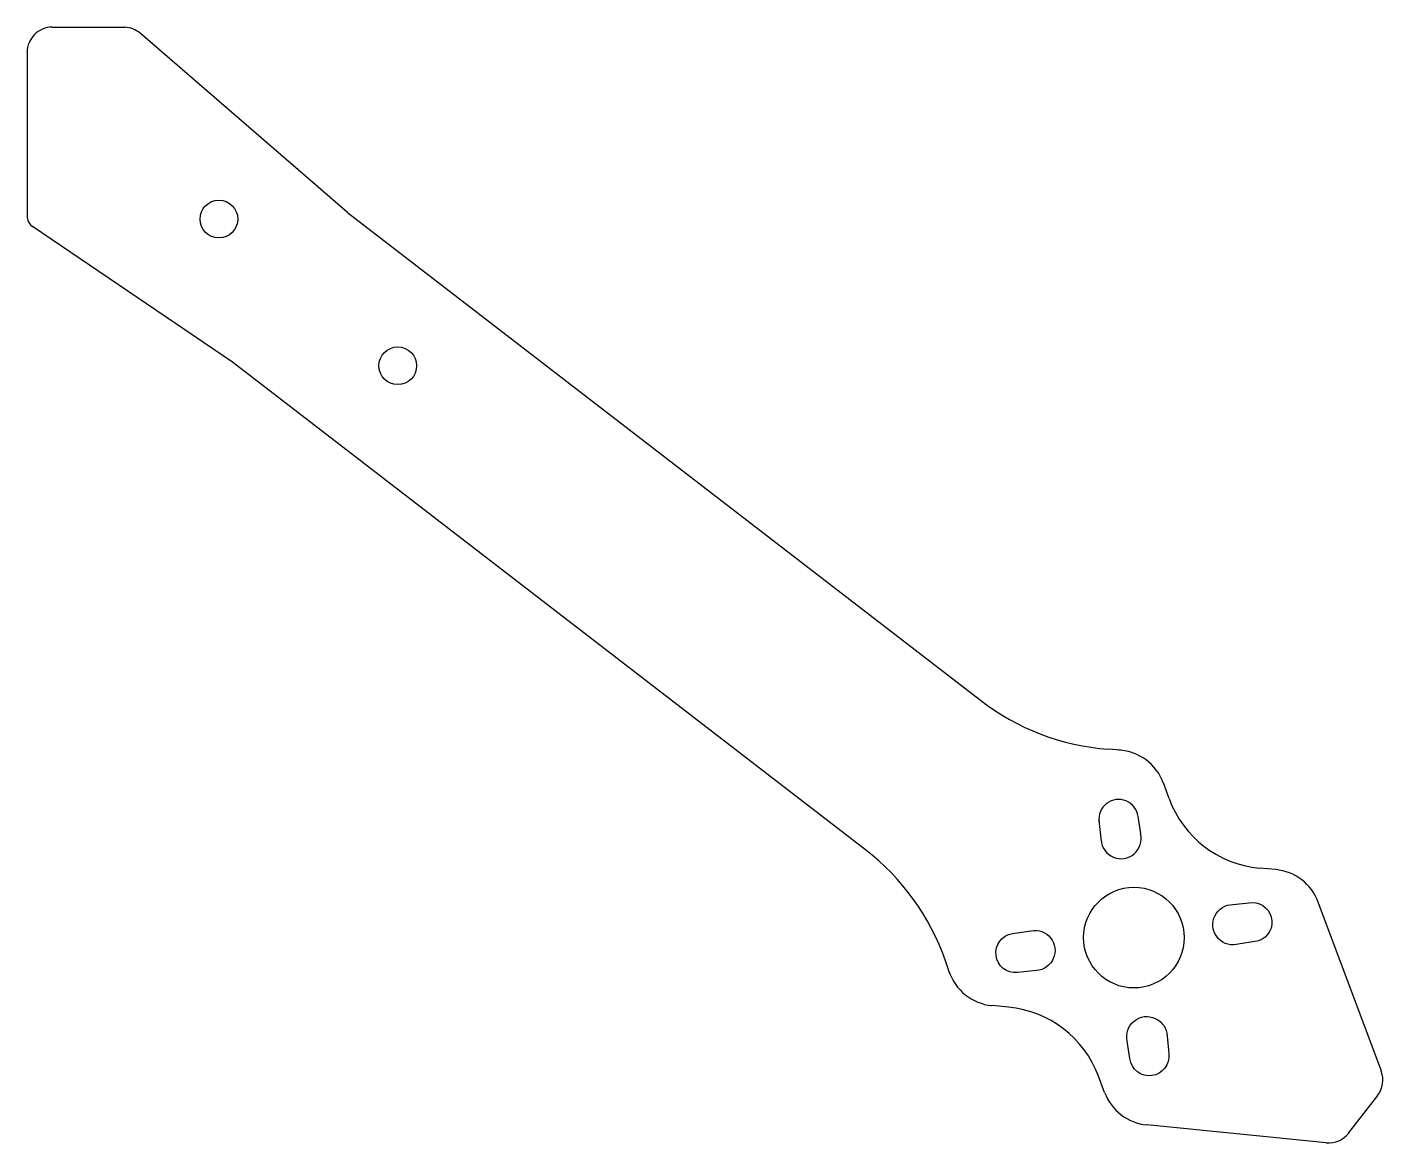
# Model space of a CAD drawing. Header units: millimetres. Extents: x 0 to 108, y -89 to 0.
import ezdxf

# ---------------------------------------------------------------- set-up
doc = ezdxf.new("R2010")
doc.units = ezdxf.units.MM
doc.layers.get('0').update_dxf_attribs({"linetype": 'CONTINUOUS'})

msp = doc.modelspace()

# ---------------------------------------------------------------- linework, layer by layer
for p, q in [((2, 0), (7.77, 0)), ((25.48, -14.74), (8.98, -0.48)), ((0, -2), (0, -15.14)), ((25.48, -14.74), (75.8, -53.49)), ((16.33, -26.62), (0.43, -15.84)), ((66.65, -65.38), (16.33, -26.62)), ((86.96, -57.46), (85.95, -57.38)), ((90.8, -61.3), (90.34, -60.06)), ((85.22, -63.04), (85.39, -64.68)), ((88.32, -62.73), (88.53, -64.08)), ((99.3, -66.95), (97.97, -66.83)), ((107.67, -82.97), (102.66, -69.54)), ((73.34, -75.15), (73.01, -74.19)), ((78.03, -77.87), (76.72, -77.75)), ((90.63, -80.18), (90.63, -80.27)), ((85.67, -84.66), (85.19, -83.37)), ((105.07, -87.88), (107.38, -84.89)), ((103.29, -88.65), (89.02, -87.24))]:
    msp.add_line(p, q)
for points in [[(95.87, -69.72), (97.39, -69.57, -0.947481), (97.62, -72.67), (96.13, -72.91, -1.079671)], [(79.83, -71.8, -1.057618), (80.24, -74.97), (78.74, -75.13, -0.971938), (78.34, -72.03)], [(87.46, -80.58, -1.102419), (90.63, -80.18), (90.77, -81.57, -1), (87.68, -81.97)]]:
    msp.add_lwpolyline(points, format="xyb", close=True)
for centre, radius in [((15.25, -15.25), 1.5), ((29.47, -26.91), 1.5), ((88, -72.35), 4)]:
    msp.add_circle(centre, radius)
for centre, radius, start, end in [((7.67, -2), 2, 49.1756, 87.3621), ((2, -2), 2, 90.0112, 180.0112), ((0.99, -15.01), 1, 187.4249, 235.8464), ((87.4, -38.44), 19, 232.4, 265.6338), ((86.58, -61.44), 4, 20.2195, 86.6872), ((86.78, -62.93), 1.56, 7.4, 187.6294), ((98.77, -58.37), 8.5, 200.2195, 264.5802), ((86.98, -64.48), 1.6, -175.9188, 14.1924), ((55.06, -80.43), 19, 19.1662, 52.4), ((98.91, -70.93), 4, 20.4527, 84.8131), ((77.09, -73.77), 4, 198.1125, 264.5802), ((77.22, -86.34), 8.5, 20.4527, 84.5802), ((105.79, -83.67), 2, -37.6, 20.4527), ((89.42, -83.26), 4, 200.4527, 264.3473), ((103.49, -86.66), 2, 264.3473, 322.4)]:
    msp.add_arc(centre, radius, start, end)

doc.saveas('drawing.dxf')
